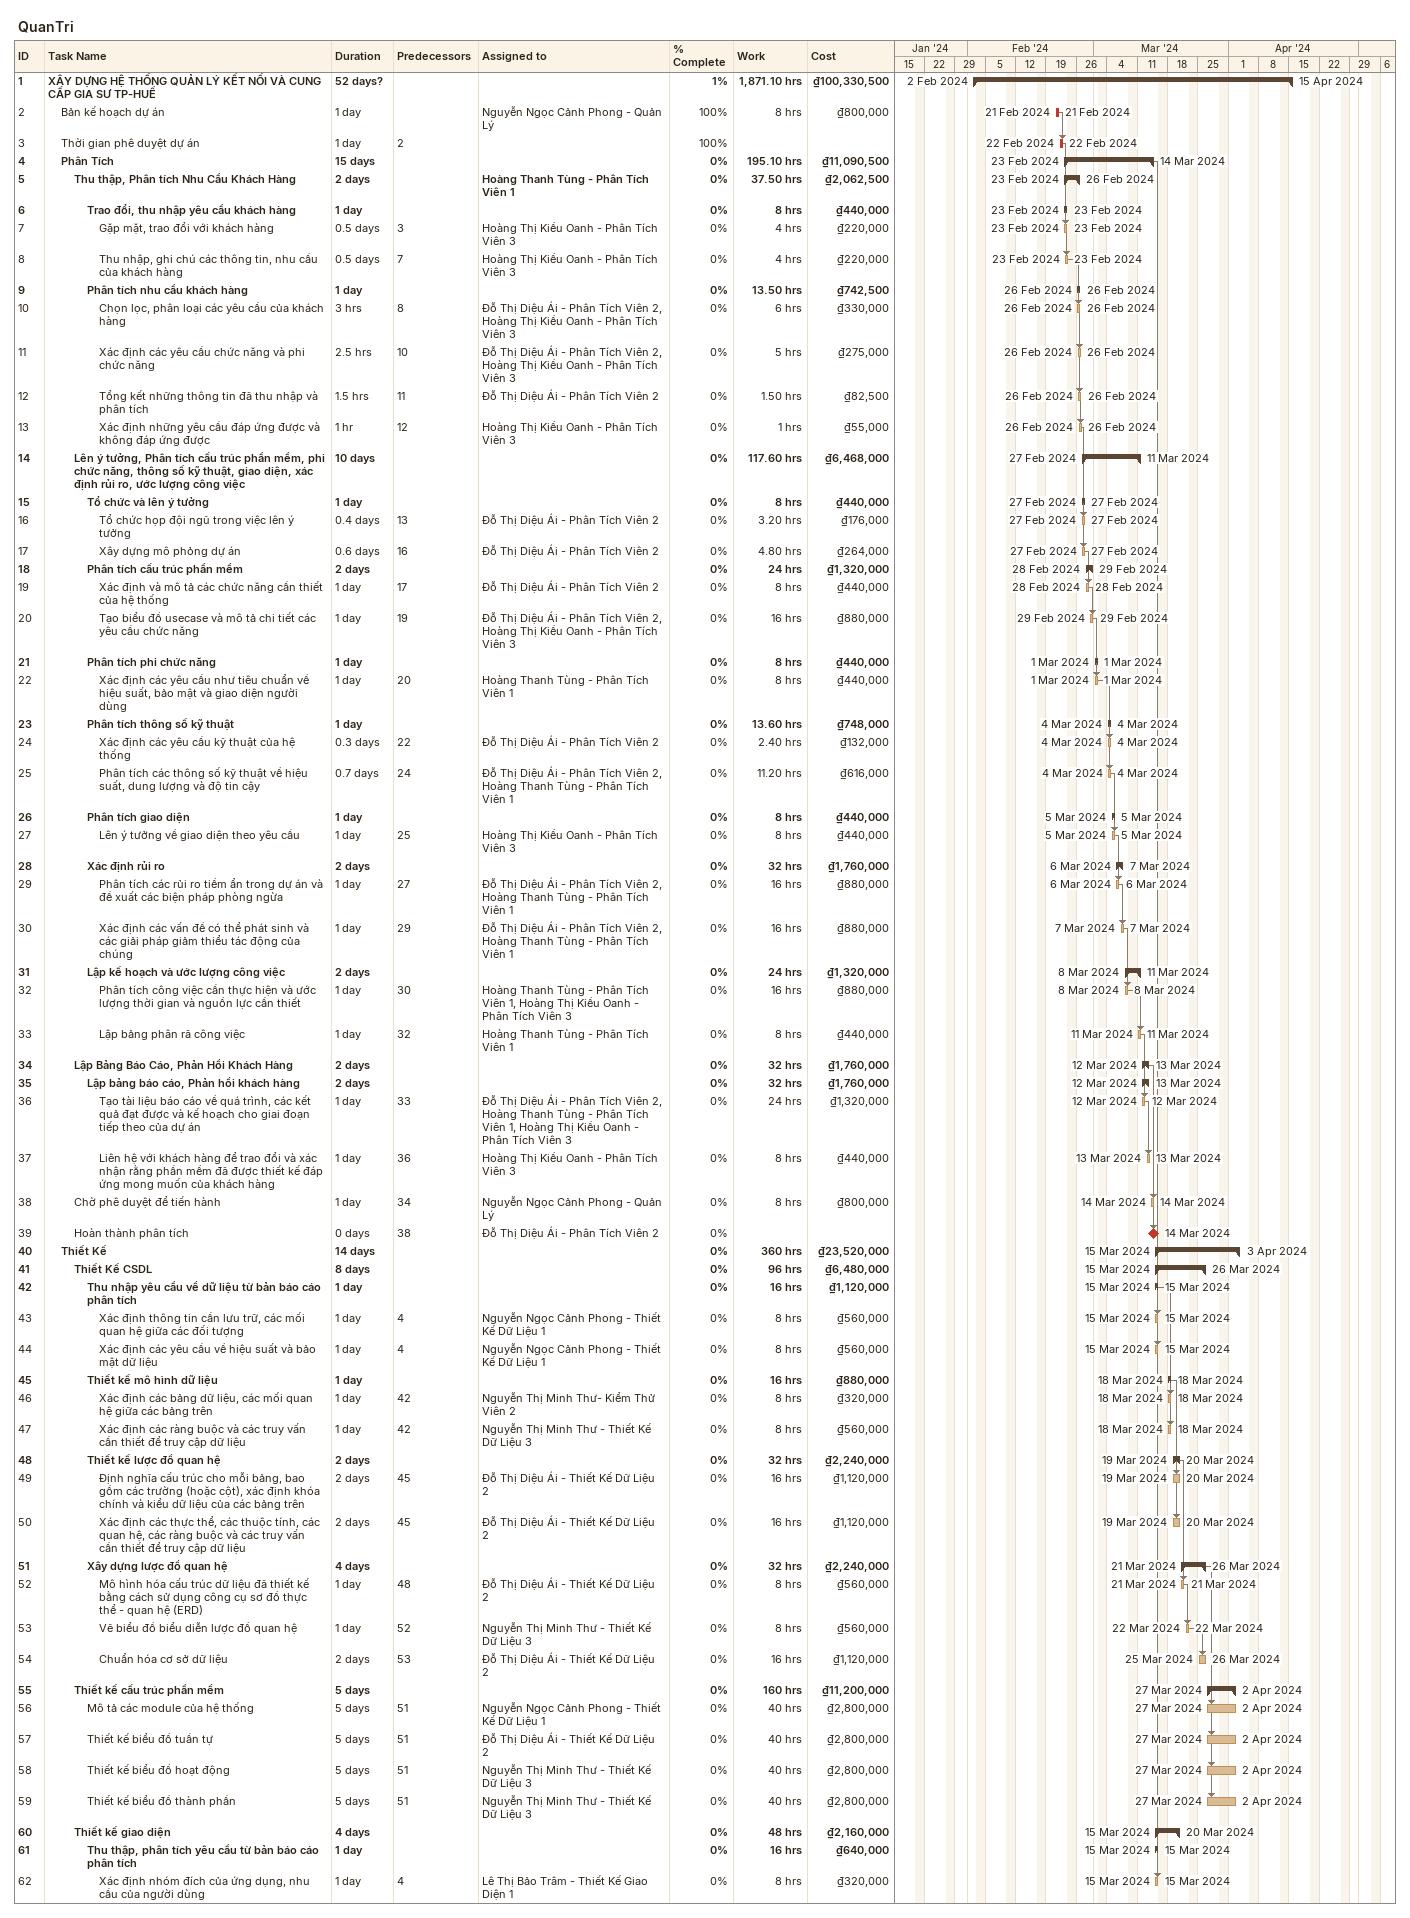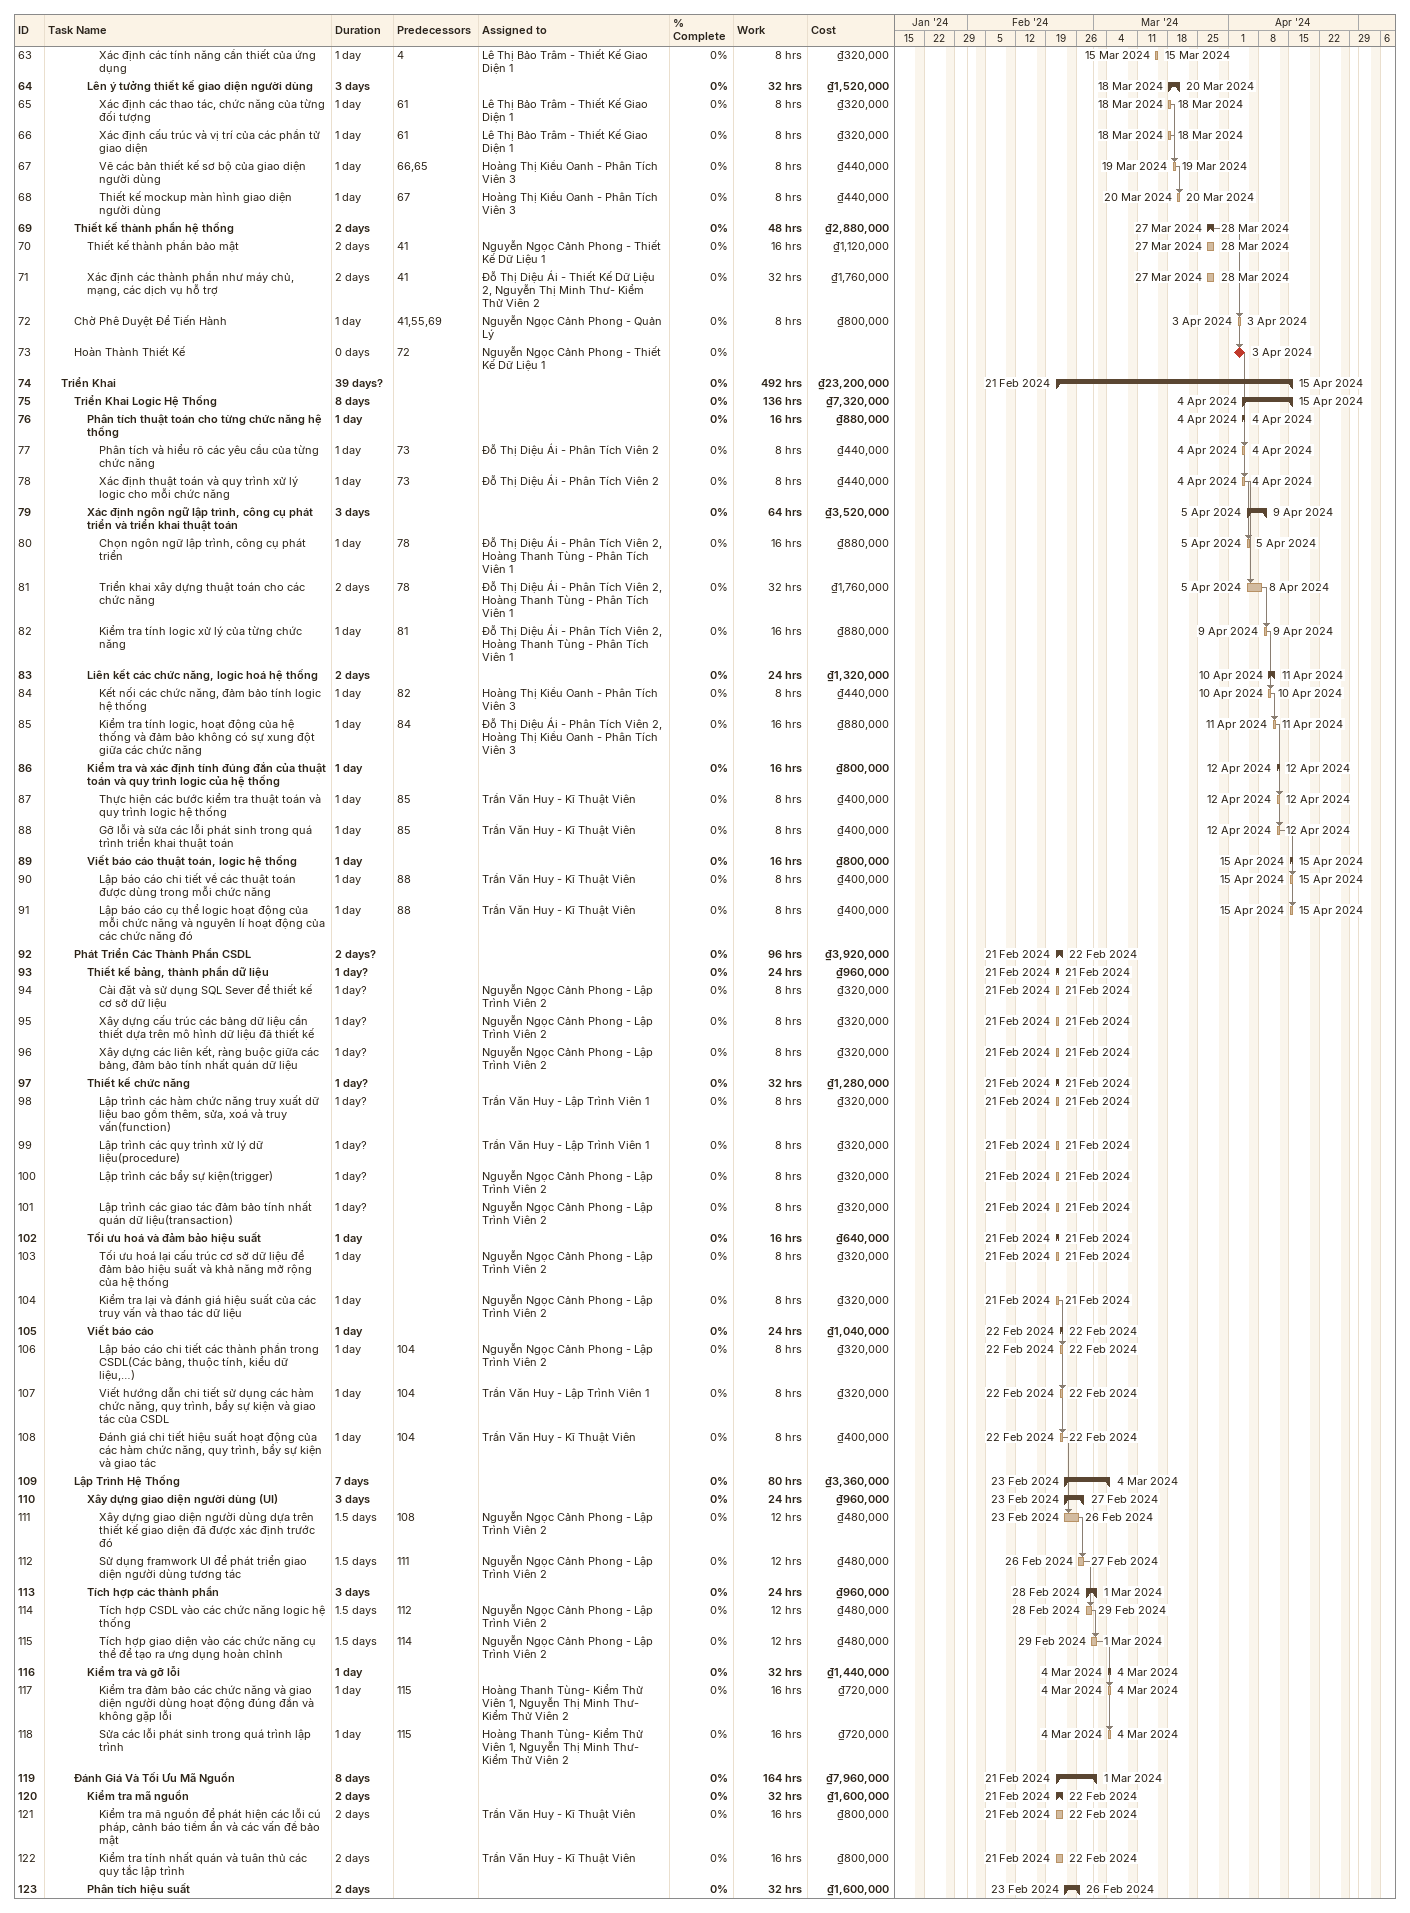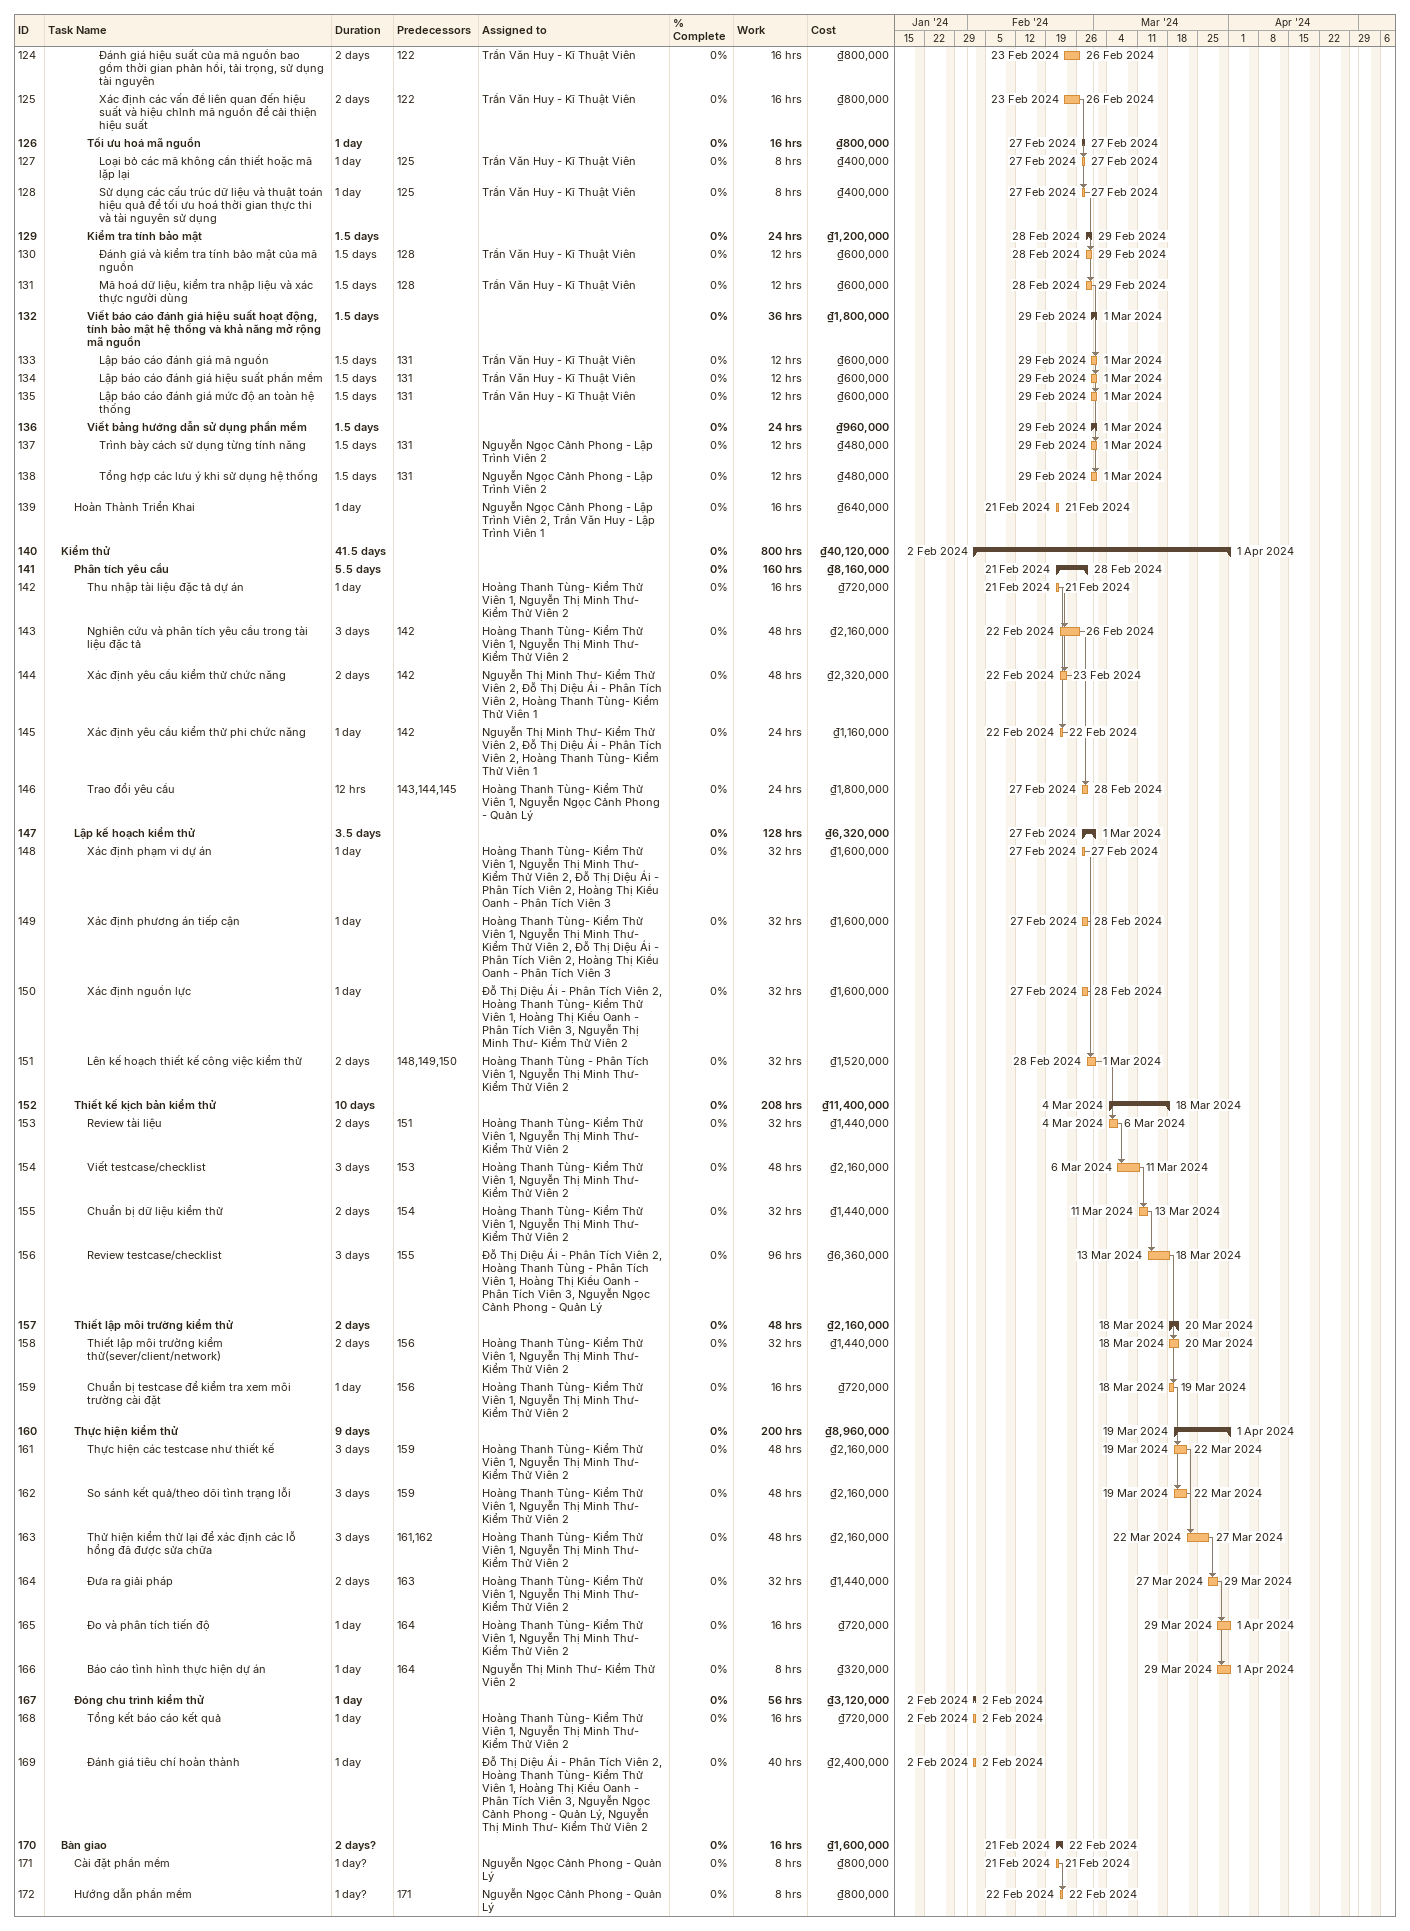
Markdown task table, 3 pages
QuanTri

| ID | Level | Task | Duration | Start | Finish | Predecessors | Resources | % complete | Work (h) | Cost (₫) |
|---|---|---|---|---|---|---|---|---|---|---|
| 1 | 1 | **XÂY DỰNG HỆ THỐNG QUẢN LÝ KẾT NỐI VÀ CUNG CẤP GIA SƯ TP-HUẾ** | 52d? | 2024-02-02 | 2024-04-15 |  |  | 1 | 1871.10 | 100330500 |
| 2 | 2 | Bản kế hoạch dự án | 1d | 2024-02-21 | 2024-02-21 |  | Nguyễn Ngọc Cảnh Phong - Quản Lý | 100 | 8 | 800000 |
| 3 | 2 | Thời gian phê duyệt dự án | 1d | 2024-02-22 | 2024-02-22 | 2 |  | 100 |  |  |
| 4 | 2 | **Phân Tích** | 15d | 2024-02-23 | 2024-03-14 |  |  | 0 | 195.10 | 11090500 |
| 5 | 3 | **Thu thập, Phân tích Nhu Cầu Khách Hàng** | 2d | 2024-02-23 | 2024-02-26 |  | Hoàng Thanh Tùng - Phân Tích Viên 1 | 0 | 37.50 | 2062500 |
| 6 | 4 | **Trao đổi, thu nhập yêu cầu khách hàng** | 1d | 2024-02-23 | 2024-02-23 |  |  | 0 | 8 | 440000 |
| 7 | 5 | Gặp mặt, trao đổi với khách hàng | 0.5d | 2024-02-23 | 2024-02-23 | 3 | Hoàng Thị Kiều Oanh - Phân Tích Viên 3 | 0 | 4 | 220000 |
| 8 | 5 | Thu nhập, ghi chú các thông tin, nhu cầu của khách hàng | 0.5d | 2024-02-23 | 2024-02-23 | 7 | Hoàng Thị Kiều Oanh - Phân Tích Viên 3 | 0 | 4 | 220000 |
| 9 | 4 | **Phân tích nhu cầu khách hàng** | 1d | 2024-02-26 | 2024-02-26 |  |  | 0 | 13.50 | 742500 |
| 10 | 5 | Chọn lọc, phân loại các yêu cầu của khách hàng | 3h | 2024-02-26 | 2024-02-26 | 8 | Đỗ Thị Diệu Ái - Phân Tích Viên 2, Hoàng Thị Kiều Oanh - Phân Tích Viên 3 | 0 | 6 | 330000 |
| 11 | 5 | Xác định các yêu cầu chức năng và phi chức năng | 2.5h | 2024-02-26 | 2024-02-26 | 10 | Đỗ Thị Diệu Ái - Phân Tích Viên 2, Hoàng Thị Kiều Oanh - Phân Tích Viên 3 | 0 | 5 | 275000 |
| 12 | 5 | Tổng kết những thông tin đã thu nhập và phân tích | 1.5h | 2024-02-26 | 2024-02-26 | 11 | Đỗ Thị Diệu Ái - Phân Tích Viên 2 | 0 | 1.50 | 82500 |
| 13 | 5 | Xác định những yêu cầu đáp ứng được và không đáp ứng được | 1h | 2024-02-26 | 2024-02-26 | 12 | Hoàng Thị Kiều Oanh - Phân Tích Viên 3 | 0 | 1 | 55000 |
| 14 | 3 | **Lên ý tưởng, Phân tích cấu trúc phần mềm, phi chức năng, thông số kỹ thuật, giao diện, xác định rủi ro, ước lượng công việc** | 10d | 2024-02-27 | 2024-03-11 |  |  | 0 | 117.60 | 6468000 |
| 15 | 4 | **Tổ chức và lên ý tưởng** | 1d | 2024-02-27 | 2024-02-27 |  |  | 0 | 8 | 440000 |
| 16 | 5 | Tổ chức họp đội ngũ trong việc lên ý tưởng | 0.4d | 2024-02-27 | 2024-02-27 | 13 | Đỗ Thị Diệu Ái - Phân Tích Viên 2 | 0 | 3.20 | 176000 |
| 17 | 5 | Xây dựng mô phỏng dự án | 0.6d | 2024-02-27 | 2024-02-27 | 16 | Đỗ Thị Diệu Ái - Phân Tích Viên 2 | 0 | 4.80 | 264000 |
| 18 | 4 | **Phân tích cấu trúc phần mềm** | 2d | 2024-02-28 | 2024-02-29 |  |  | 0 | 24 | 1320000 |
| 19 | 5 | Xác định và mô tả các chức năng cần thiết của hệ thống | 1d | 2024-02-28 | 2024-02-28 | 17 | Đỗ Thị Diệu Ái - Phân Tích Viên 2 | 0 | 8 | 440000 |
| 20 | 5 | Tạo biểu đồ usecase và mô tả chi tiết các yêu cầu chức năng | 1d | 2024-02-29 | 2024-02-29 | 19 | Đỗ Thị Diệu Ái - Phân Tích Viên 2, Hoàng Thị Kiều Oanh - Phân Tích Viên 3 | 0 | 16 | 880000 |
| 21 | 4 | **Phân tích phi chức năng** | 1d | 2024-03-01 | 2024-03-01 |  |  | 0 | 8 | 440000 |
| 22 | 5 | Xác định các yêu cầu như tiêu chuẩn về hiệu suất, bảo mật và giao diện người dùng | 1d | 2024-03-01 | 2024-03-01 | 20 | Hoàng Thanh Tùng - Phân Tích Viên 1 | 0 | 8 | 440000 |
| 23 | 4 | **Phân tích thông số kỹ thuật** | 1d | 2024-03-04 | 2024-03-04 |  |  | 0 | 13.60 | 748000 |
| 24 | 5 | Xác định các yêu cầu kỹ thuật của hệ thống | 0.3d | 2024-03-04 | 2024-03-04 | 22 | Đỗ Thị Diệu Ái - Phân Tích Viên 2 | 0 | 2.40 | 132000 |
| 25 | 5 | Phân tích các thông số kỹ thuật về hiệu suất, dung lượng và độ tin cậy | 0.7d | 2024-03-04 | 2024-03-04 | 24 | Đỗ Thị Diệu Ái - Phân Tích Viên 2, Hoàng Thanh Tùng - Phân Tích Viên 1 | 0 | 11.20 | 616000 |
| 26 | 4 | **Phân tích giao diện** | 1d | 2024-03-05 | 2024-03-05 |  |  | 0 | 8 | 440000 |
| 27 | 5 | Lên ý tưởng về giao diện theo yêu cầu | 1d | 2024-03-05 | 2024-03-05 | 25 | Hoàng Thị Kiều Oanh - Phân Tích Viên 3 | 0 | 8 | 440000 |
| 28 | 4 | **Xác định rủi ro** | 2d | 2024-03-06 | 2024-03-07 |  |  | 0 | 32 | 1760000 |
| 29 | 5 | Phân tích các rủi ro tiềm ẩn trong dự án và đề xuất các biện pháp phòng ngừa | 1d | 2024-03-06 | 2024-03-06 | 27 | Đỗ Thị Diệu Ái - Phân Tích Viên 2, Hoàng Thanh Tùng - Phân Tích Viên 1 | 0 | 16 | 880000 |
| 30 | 5 | Xác định các vấn đề có thể phát sinh và các giải pháp giảm thiểu tác động của chúng | 1d | 2024-03-07 | 2024-03-07 | 29 | Đỗ Thị Diệu Ái - Phân Tích Viên 2, Hoàng Thanh Tùng - Phân Tích Viên 1 | 0 | 16 | 880000 |
| 31 | 4 | **Lập kế hoạch và ước lượng công việc** | 2d | 2024-03-08 | 2024-03-11 |  |  | 0 | 24 | 1320000 |
| 32 | 5 | Phân tích công việc cần thực hiện và ước lượng thời gian và nguồn lực cần thiết | 1d | 2024-03-08 | 2024-03-08 | 30 | Hoàng Thanh Tùng - Phân Tích Viên 1, Hoàng Thị Kiều Oanh - Phân Tích Viên 3 | 0 | 16 | 880000 |
| 33 | 5 | Lập bảng phân rã công việc | 1d | 2024-03-11 | 2024-03-11 | 32 | Hoàng Thanh Tùng - Phân Tích Viên 1 | 0 | 8 | 440000 |
| 34 | 3 | **Lập Bảng Báo Cáo, Phản Hồi Khách Hàng** | 2d | 2024-03-12 | 2024-03-13 |  |  | 0 | 32 | 1760000 |
| 35 | 4 | **Lập bảng báo cáo, Phản hồi khách hàng** | 2d | 2024-03-12 | 2024-03-13 |  |  | 0 | 32 | 1760000 |
| 36 | 5 | Tạo tài liệu báo cáo về quá trình, các kết quả đạt được và kế hoạch cho giai đoạn tiếp theo của dự án | 1d | 2024-03-12 | 2024-03-12 | 33 | Đỗ Thị Diệu Ái - Phân Tích Viên 2, Hoàng Thanh Tùng - Phân Tích Viên 1, Hoàng Thị Kiều Oanh - Phân Tích Viên 3 | 0 | 24 | 1320000 |
| 37 | 5 | Liên hệ với khách hàng để trao đổi và xác nhận rằng phần mềm đã được thiết kế đáp ứng mong muốn của khách hàng | 1d | 2024-03-13 | 2024-03-13 | 36 | Hoàng Thị Kiều Oanh - Phân Tích Viên 3 | 0 | 8 | 440000 |
| 38 | 3 | Chờ phê duyệt để tiến hành | 1d | 2024-03-14 | 2024-03-14 | 34 | Nguyễn Ngọc Cảnh Phong - Quản Lý | 0 | 8 | 800000 |
| 39 | 3 | Hoàn thành phân tích | 0d | 2024-03-14 | 2024-03-14 | 38 | Đỗ Thị Diệu Ái - Phân Tích Viên 2 | 0 |  |  |
| 40 | 2 | **Thiết Kế** | 14d | 2024-03-15 | 2024-04-03 |  |  | 0 | 360 | 23520000 |
| 41 | 3 | **Thiết Kế CSDL** | 8d | 2024-03-15 | 2024-03-26 |  |  | 0 | 96 | 6480000 |
| 42 | 4 | **Thu nhập yêu cầu về dữ liệu từ bản báo cáo phân tích** | 1d | 2024-03-15 | 2024-03-15 |  |  | 0 | 16 | 1120000 |
| 43 | 5 | Xác định thông tin cần lưu trữ, các mối quan hệ giữa các đối tượng | 1d | 2024-03-15 | 2024-03-15 | 4 | Nguyễn Ngọc Cảnh Phong - Thiết Kế Dữ Liệu 1 | 0 | 8 | 560000 |
| 44 | 5 | Xác định các yêu cầu về hiệu suất và bảo mật dữ liệu | 1d | 2024-03-15 | 2024-03-15 | 4 | Nguyễn Ngọc Cảnh Phong - Thiết Kế Dữ Liệu 1 | 0 | 8 | 560000 |
| 45 | 4 | **Thiết kế mô hình dữ liệu** | 1d | 2024-03-18 | 2024-03-18 |  |  | 0 | 16 | 880000 |
| 46 | 5 | Xác định các bảng dữ liệu, các mối quan hệ giữa các bảng trên | 1d | 2024-03-18 | 2024-03-18 | 42 | Nguyễn Thị Minh Thư- Kiểm Thử Viên 2 | 0 | 8 | 320000 |
| 47 | 5 | Xác định các ràng buộc và các truy vấn cần thiết để truy cập dữ liệu | 1d | 2024-03-18 | 2024-03-18 | 42 | Nguyễn Thị Minh Thư - Thiết Kế Dữ Liệu 3 | 0 | 8 | 560000 |
| 48 | 4 | **Thiết kế lược đồ quan hệ** | 2d | 2024-03-19 | 2024-03-20 |  |  | 0 | 32 | 2240000 |
| 49 | 5 | Định nghĩa cấu trúc cho mỗi bảng, bao gồm các trường (hoặc cột), xác định khóa chính và kiểu dữ liệu của các bảng trên | 2d | 2024-03-19 | 2024-03-20 | 45 | Đỗ Thị Diệu Ái - Thiết Kế Dữ Liệu 2 | 0 | 16 | 1120000 |
| 50 | 5 | Xác định các thực thể, các thuộc tính, các quan hệ, các ràng buộc và các truy vấn cần thiết để truy cập dữ liệu | 2d | 2024-03-19 | 2024-03-20 | 45 | Đỗ Thị Diệu Ái - Thiết Kế Dữ Liệu 2 | 0 | 16 | 1120000 |
| 51 | 4 | **Xây dựng lược đồ quan hệ** | 4d | 2024-03-21 | 2024-03-26 |  |  | 0 | 32 | 2240000 |
| 52 | 5 | Mô hình hóa cấu trúc dữ liệu đã thiết kế bằng cách sử dụng công cụ sơ đồ thực thể - quan hệ (ERD) | 1d | 2024-03-21 | 2024-03-21 | 48 | Đỗ Thị Diệu Ái - Thiết Kế Dữ Liệu 2 | 0 | 8 | 560000 |
| 53 | 5 | Vẽ biểu đồ biểu diễn lược đồ quan hệ | 1d | 2024-03-22 | 2024-03-22 | 52 | Nguyễn Thị Minh Thư - Thiết Kế Dữ Liệu 3 | 0 | 8 | 560000 |
| 54 | 5 | Chuẩn hóa cơ sở dữ liệu | 2d | 2024-03-25 | 2024-03-26 | 53 | Đỗ Thị Diệu Ái - Thiết Kế Dữ Liệu 2 | 0 | 16 | 1120000 |
| 55 | 3 | **Thiết kế cấu trúc phần mềm** | 5d | 2024-03-27 | 2024-04-02 |  |  | 0 | 160 | 11200000 |
| 56 | 4 | Mô tả các module của hệ thống | 5d | 2024-03-27 | 2024-04-02 | 51 | Nguyễn Ngọc Cảnh Phong - Thiết Kế Dữ Liệu 1 | 0 | 40 | 2800000 |
| 57 | 4 | Thiết kế biểu đồ tuần tự | 5d | 2024-03-27 | 2024-04-02 | 51 | Đỗ Thị Diệu Ái - Thiết Kế Dữ Liệu 2 | 0 | 40 | 2800000 |
| 58 | 4 | Thiết kế biểu đồ hoạt động | 5d | 2024-03-27 | 2024-04-02 | 51 | Nguyễn Thị Minh Thư - Thiết Kế Dữ Liệu 3 | 0 | 40 | 2800000 |
| 59 | 4 | Thiết kế biểu đồ thành phần | 5d | 2024-03-27 | 2024-04-02 | 51 | Nguyễn Thị Minh Thư - Thiết Kế Dữ Liệu 3 | 0 | 40 | 2800000 |
| 60 | 3 | **Thiết kế giao diện** | 4d | 2024-03-15 | 2024-03-20 |  |  | 0 | 48 | 2160000 |
| 61 | 4 | **Thu thập, phân tích yêu cầu từ bản báo cáo phân tích** | 1d | 2024-03-15 | 2024-03-15 |  |  | 0 | 16 | 640000 |
| 62 | 5 | Xác định nhóm đích của ứng dụng, nhu cầu của người dùng | 1d | 2024-03-15 | 2024-03-15 | 4 | Lê Thị Bảo Trâm - Thiết Kế Giao Diện 1 | 0 | 8 | 320000 |
| 63 | 5 | Xác định các tính năng cần thiết của ứng dụng | 1d | 2024-03-15 | 2024-03-15 | 4 | Lê Thị Bảo Trâm - Thiết Kế Giao Diện 1 | 0 | 8 | 320000 |
| 64 | 4 | **Lên ý tưởng thiết kế giao diện người dùng** | 3d | 2024-03-18 | 2024-03-20 |  |  | 0 | 32 | 1520000 |
| 65 | 5 | Xác định các thao tác, chức năng của từng đối tượng | 1d | 2024-03-18 | 2024-03-18 | 61 | Lê Thị Bảo Trâm - Thiết Kế Giao Diện 1 | 0 | 8 | 320000 |
| 66 | 5 | Xác định cấu trúc và vị trí của các phần tử giao diện | 1d | 2024-03-18 | 2024-03-18 | 61 | Lê Thị Bảo Trâm - Thiết Kế Giao Diện 1 | 0 | 8 | 320000 |
| 67 | 5 | Vẽ các bản thiết kế sơ bộ của giao diện người dùng | 1d | 2024-03-19 | 2024-03-19 | 66, 65 | Hoàng Thị Kiều Oanh - Phân Tích Viên 3 | 0 | 8 | 440000 |
| 68 | 5 | Thiết kế mockup màn hình giao diện người dùng | 1d | 2024-03-20 | 2024-03-20 | 67 | Hoàng Thị Kiều Oanh - Phân Tích Viên 3 | 0 | 8 | 440000 |
| 69 | 3 | **Thiết kế thành phần hệ thống** | 2d | 2024-03-27 | 2024-03-28 |  |  | 0 | 48 | 2880000 |
| 70 | 4 | Thiết kế thành phần bảo mật | 2d | 2024-03-27 | 2024-03-28 | 41 | Nguyễn Ngọc Cảnh Phong - Thiết Kế Dữ Liệu 1 | 0 | 16 | 1120000 |
| 71 | 4 | Xác định các thành phần như máy chủ, mạng, các dịch vụ hỗ trợ | 2d | 2024-03-27 | 2024-03-28 | 41 | Đỗ Thị Diệu Ái - Thiết Kế Dữ Liệu 2, Nguyễn Thị Minh Thư- Kiểm Thử Viên 2 | 0 | 32 | 1760000 |
| 72 | 3 | Chờ Phê Duyệt Để Tiến Hành | 1d | 2024-04-03 | 2024-04-03 | 41, 55, 69 | Nguyễn Ngọc Cảnh Phong - Quản Lý | 0 | 8 | 800000 |
| 73 | 3 | Hoàn Thành Thiết Kế | 0d | 2024-04-03 | 2024-04-03 | 72 | Nguyễn Ngọc Cảnh Phong - Thiết Kế Dữ Liệu 1 | 0 |  |  |
| 74 | 2 | **Triển Khai** | 39d? | 2024-02-21 | 2024-04-15 |  |  | 0 | 492 | 23200000 |
| 75 | 3 | **Triển Khai Logic Hệ Thống** | 8d | 2024-04-04 | 2024-04-15 |  |  | 0 | 136 | 7320000 |
| 76 | 4 | **Phân tích thuật toán cho từng chức năng hệ thống** | 1d | 2024-04-04 | 2024-04-04 |  |  | 0 | 16 | 880000 |
| 77 | 5 | Phân tích và hiểu rõ các yêu cầu của từng chức năng | 1d | 2024-04-04 | 2024-04-04 | 73 | Đỗ Thị Diệu Ái - Phân Tích Viên 2 | 0 | 8 | 440000 |
| 78 | 5 | Xác định thuật toán và quy trình xử lý logic cho mỗi chức năng | 1d | 2024-04-04 | 2024-04-04 | 73 | Đỗ Thị Diệu Ái - Phân Tích Viên 2 | 0 | 8 | 440000 |
| 79 | 4 | **Xác định ngôn ngữ lập trình, công cụ phát triển và triển khai thuật toán** | 3d | 2024-04-05 | 2024-04-09 |  |  | 0 | 64 | 3520000 |
| 80 | 5 | Chọn ngôn ngữ lập trình, công cụ phát triển | 1d | 2024-04-05 | 2024-04-05 | 78 | Đỗ Thị Diệu Ái - Phân Tích Viên 2, Hoàng Thanh Tùng - Phân Tích Viên 1 | 0 | 16 | 880000 |
| 81 | 5 | Triển khai xây dựng thuật toán cho các chức năng | 2d | 2024-04-05 | 2024-04-08 | 78 | Đỗ Thị Diệu Ái - Phân Tích Viên 2, Hoàng Thanh Tùng - Phân Tích Viên 1 | 0 | 32 | 1760000 |
| 82 | 5 | Kiểm tra tính logic xử lý của từng chức năng | 1d | 2024-04-09 | 2024-04-09 | 81 | Đỗ Thị Diệu Ái - Phân Tích Viên 2, Hoàng Thanh Tùng - Phân Tích Viên 1 | 0 | 16 | 880000 |
| 83 | 4 | **Liên kết các chức năng, logic hoá hệ thống** | 2d | 2024-04-10 | 2024-04-11 |  |  | 0 | 24 | 1320000 |
| 84 | 5 | Kết nối các chức năng, đảm bảo tính logic hệ thống | 1d | 2024-04-10 | 2024-04-10 | 82 | Hoàng Thị Kiều Oanh - Phân Tích Viên 3 | 0 | 8 | 440000 |
| 85 | 5 | Kiểm tra tính logic, hoạt động của hệ thống và đảm bảo không có sự xung đột giữa các chức năng | 1d | 2024-04-11 | 2024-04-11 | 84 | Đỗ Thị Diệu Ái - Phân Tích Viên 2, Hoàng Thị Kiều Oanh - Phân Tích Viên 3 | 0 | 16 | 880000 |
| 86 | 4 | **Kiểm tra và xác định tính đúng đắn của thuật toán và quy trình logic của hệ thống** | 1d | 2024-04-12 | 2024-04-12 |  |  | 0 | 16 | 800000 |
| 87 | 5 | Thực hiện các bước kiểm tra thuật toán và quy trình logic hệ thống | 1d | 2024-04-12 | 2024-04-12 | 85 | Trần Văn Huy - Kĩ Thuật Viên | 0 | 8 | 400000 |
| 88 | 5 | Gỡ lỗi và sửa các lỗi phát sinh trong quá trình triển khai thuật toán | 1d | 2024-04-12 | 2024-04-12 | 85 | Trần Văn Huy - Kĩ Thuật Viên | 0 | 8 | 400000 |
| 89 | 4 | **Viết báo cáo thuật toán, logic hệ thống** | 1d | 2024-04-15 | 2024-04-15 |  |  | 0 | 16 | 800000 |
| 90 | 5 | Lập báo cáo chi tiết về các thuật toán được dùng trong mỗi chức năng | 1d | 2024-04-15 | 2024-04-15 | 88 | Trần Văn Huy - Kĩ Thuật Viên | 0 | 8 | 400000 |
| 91 | 5 | Lập báo cáo cụ thể logic hoạt động của mỗi chức năng và nguyên lí hoạt động của các chức năng đó | 1d | 2024-04-15 | 2024-04-15 | 88 | Trần Văn Huy - Kĩ Thuật Viên | 0 | 8 | 400000 |
| 92 | 3 | **Phát Triển Các Thành Phần CSDL** | 2d? | 2024-02-21 | 2024-02-22 |  |  | 0 | 96 | 3920000 |
| 93 | 4 | **Thiết kế bảng, thành phần dữ liệu** | 1d? | 2024-02-21 | 2024-02-21 |  |  | 0 | 24 | 960000 |
| 94 | 5 | Cài đặt và sử dụng SQL Sever để thiết kế cơ sở dữ liệu | 1d? | 2024-02-21 | 2024-02-21 |  | Nguyễn Ngọc Cảnh Phong - Lập Trình Viên 2 | 0 | 8 | 320000 |
| 95 | 5 | Xây dựng cấu trúc các bảng dữ liệu cần thiết dựa trên mô hình dữ liệu đã thiết kế | 1d? | 2024-02-21 | 2024-02-21 |  | Nguyễn Ngọc Cảnh Phong - Lập Trình Viên 2 | 0 | 8 | 320000 |
| 96 | 5 | Xây dựng các liên kết, ràng buộc giữa các bảng, đảm bảo tính nhất quán dữ liệu | 1d? | 2024-02-21 | 2024-02-21 |  | Nguyễn Ngọc Cảnh Phong - Lập Trình Viên 2 | 0 | 8 | 320000 |
| 97 | 4 | **Thiết kế chức năng** | 1d? | 2024-02-21 | 2024-02-21 |  |  | 0 | 32 | 1280000 |
| 98 | 5 | Lập trình các hàm chức năng truy xuất dữ liệu bao gồm thêm, sửa, xoá và truy vấn(function) | 1d? | 2024-02-21 | 2024-02-21 |  | Trần Văn Huy - Lập Trình Viên 1 | 0 | 8 | 320000 |
| 99 | 5 | Lập trình các quy trình xử lý dữ liệu(procedure) | 1d? | 2024-02-21 | 2024-02-21 |  | Trần Văn Huy - Lập Trình Viên 1 | 0 | 8 | 320000 |
| 100 | 5 | Lập trình các bẩy sự kiện(trigger) | 1d? | 2024-02-21 | 2024-02-21 |  | Nguyễn Ngọc Cảnh Phong - Lập Trình Viên 2 | 0 | 8 | 320000 |
| 101 | 5 | Lập trình các giao tác đảm bảo tính nhất quán dữ liệu(transaction) | 1d? | 2024-02-21 | 2024-02-21 |  | Nguyễn Ngọc Cảnh Phong - Lập Trình Viên 2 | 0 | 8 | 320000 |
| 102 | 4 | **Tối ưu hoá và đảm bảo hiệu suất** | 1d | 2024-02-21 | 2024-02-21 |  |  | 0 | 16 | 640000 |
| 103 | 5 | Tối ưu hoá lại cấu trúc cơ sở dữ liệu để đảm bảo hiệu suất và khả năng mở rộng của hệ thống | 1d | 2024-02-21 | 2024-02-21 |  | Nguyễn Ngọc Cảnh Phong - Lập Trình Viên 2 | 0 | 8 | 320000 |
| 104 | 5 | Kiểm tra lại và đánh giá hiệu suất của các truy vấn và thao tác dữ liệu | 1d | 2024-02-21 | 2024-02-21 |  | Nguyễn Ngọc Cảnh Phong - Lập Trình Viên 2 | 0 | 8 | 320000 |
| 105 | 4 | **Viết báo cáo** | 1d | 2024-02-22 | 2024-02-22 |  |  | 0 | 24 | 1040000 |
| 106 | 5 | Lập báo cáo chi tiết các thành phần trong CSDL(Các bảng, thuộc tính, kiểu dữ liệu,…) | 1d | 2024-02-22 | 2024-02-22 | 104 | Nguyễn Ngọc Cảnh Phong - Lập Trình Viên 2 | 0 | 8 | 320000 |
| 107 | 5 | Viết hướng dẫn chi tiết sử dụng các hàm chức năng, quy trình, bẩy sự kiện và giao tác của CSDL | 1d | 2024-02-22 | 2024-02-22 | 104 | Trần Văn Huy - Lập Trình Viên 1 | 0 | 8 | 320000 |
| 108 | 5 | Đánh giá chi tiết hiệu suất hoạt động của các hàm chức năng, quy trình, bẩy sự kiện và giao tác | 1d | 2024-02-22 | 2024-02-22 | 104 | Trần Văn Huy - Kĩ Thuật Viên | 0 | 8 | 400000 |
| 109 | 3 | **Lập Trình Hệ Thống** | 7d | 2024-02-23 | 2024-03-04 |  |  | 0 | 80 | 3360000 |
| 110 | 4 | **Xây dựng giao diện người dùng (UI)** | 3d | 2024-02-23 | 2024-02-27 |  |  | 0 | 24 | 960000 |
| 111 | 5 | Xây dựng giao diện người dùng dựa trên thiết kế giao diện đã được xác định trước đó | 1.5d | 2024-02-23 | 2024-02-26 | 108 | Nguyễn Ngọc Cảnh Phong - Lập Trình Viên 2 | 0 | 12 | 480000 |
| 112 | 5 | Sử dụng framwork UI để phát triển giao diện người dùng tương tác | 1.5d | 2024-02-26 | 2024-02-27 | 111 | Nguyễn Ngọc Cảnh Phong - Lập Trình Viên 2 | 0 | 12 | 480000 |
| 113 | 4 | **Tích hợp các thành phần** | 3d | 2024-02-28 | 2024-03-01 |  |  | 0 | 24 | 960000 |
| 114 | 5 | Tích hợp CSDL vào các chức năng logic hệ thống | 1.5d | 2024-02-28 | 2024-02-29 | 112 | Nguyễn Ngọc Cảnh Phong - Lập Trình Viên 2 | 0 | 12 | 480000 |
| 115 | 5 | Tích hợp giao diện vào các chức năng cụ thể để tạo ra ưng dụng hoàn chỉnh | 1.5d | 2024-02-29 | 2024-03-01 | 114 | Nguyễn Ngọc Cảnh Phong - Lập Trình Viên 2 | 0 | 12 | 480000 |
| 116 | 4 | **Kiểm tra và gỡ lỗi** | 1d | 2024-03-04 | 2024-03-04 |  |  | 0 | 32 | 1440000 |
| 117 | 5 | Kiểm tra đảm bảo các chức năng và giao diện người dùng hoạt động đúng đắn và không gặp lỗi | 1d | 2024-03-04 | 2024-03-04 | 115 | Hoàng Thanh Tùng- Kiểm Thử Viên 1, Nguyễn Thị Minh Thư- Kiểm Thử Viên 2 | 0 | 16 | 720000 |
| 118 | 5 | Sửa các lỗi phát sinh trong quá trình lập trình | 1d | 2024-03-04 | 2024-03-04 | 115 | Hoàng Thanh Tùng- Kiểm Thử Viên 1, Nguyễn Thị Minh Thư- Kiểm Thử Viên 2 | 0 | 16 | 720000 |
| 119 | 3 | **Đánh Giá Và Tối Ưu Mã Nguồn** | 8d | 2024-02-21 | 2024-03-01 |  |  | 0 | 164 | 7960000 |
| 120 | 4 | **Kiểm tra mã nguồn** | 2d | 2024-02-21 | 2024-02-22 |  |  | 0 | 32 | 1600000 |
| 121 | 5 | Kiểm tra mã nguồn để phát hiện các lỗi cú pháp, cảnh báo tiềm ẩn và các vấn đề bảo mật | 2d | 2024-02-21 | 2024-02-22 |  | Trần Văn Huy - Kĩ Thuật Viên | 0 | 16 | 800000 |
| 122 | 5 | Kiểm tra tính nhất quán và tuân thủ các quy tắc lập trình | 2d | 2024-02-21 | 2024-02-22 |  | Trần Văn Huy - Kĩ Thuật Viên | 0 | 16 | 800000 |
| 123 | 4 | **Phân tích hiệu suất** | 2d | 2024-02-23 | 2024-02-26 |  |  | 0 | 32 | 1600000 |
| 124 | 5 | Đánh giá hiệu suất của mã nguồn bao gồm thời gian phản hồi, tải trọng, sử dụng tài nguyên | 2d | 2024-02-23 | 2024-02-26 | 122 | Trần Văn Huy - Kĩ Thuật Viên | 0 | 16 | 800000 |
| 125 | 5 | Xác định các vấn đề liên quan đến hiệu suất và hiệu chỉnh mã nguồn để cải thiện hiệu suất | 2d | 2024-02-23 | 2024-02-26 | 122 | Trần Văn Huy - Kĩ Thuật Viên | 0 | 16 | 800000 |
| 126 | 4 | **Tối ưu hoá mã nguồn** | 1d | 2024-02-27 | 2024-02-27 |  |  | 0 | 16 | 800000 |
| 127 | 5 | Loại bỏ các mã không cần thiết hoặc mã lặp lại | 1d | 2024-02-27 | 2024-02-27 | 125 | Trần Văn Huy - Kĩ Thuật Viên | 0 | 8 | 400000 |
| 128 | 5 | Sử dụng các cấu trúc dữ liệu và thuật toán hiệu quả để tối ưu hoá thời gian thực thi và tài nguyên sử dụng | 1d | 2024-02-27 | 2024-02-27 | 125 | Trần Văn Huy - Kĩ Thuật Viên | 0 | 8 | 400000 |
| 129 | 4 | **Kiểm tra tính bảo mật** | 1.5d | 2024-02-28 | 2024-02-29 |  |  | 0 | 24 | 1200000 |
| 130 | 5 | Đánh giá và kiểm tra tính bảo mật của mã nguồn | 1.5d | 2024-02-28 | 2024-02-29 | 128 | Trần Văn Huy - Kĩ Thuật Viên | 0 | 12 | 600000 |
| 131 | 5 | Mã hoá dữ liệu, kiểm tra nhập liệu và xác thực người dùng | 1.5d | 2024-02-28 | 2024-02-29 | 128 | Trần Văn Huy - Kĩ Thuật Viên | 0 | 12 | 600000 |
| 132 | 4 | **Viết báo cáo đánh giá hiệu suất hoạt động, tính bảo mật hệ thống và khả năng mở rộng mã nguồn** | 1.5d | 2024-02-29 | 2024-03-01 |  |  | 0 | 36 | 1800000 |
| 133 | 5 | Lập báo cáo đánh giá mã nguồn | 1.5d | 2024-02-29 | 2024-03-01 | 131 | Trần Văn Huy - Kĩ Thuật Viên | 0 | 12 | 600000 |
| 134 | 5 | Lập báo cáo đánh giá hiệu suất phần mềm | 1.5d | 2024-02-29 | 2024-03-01 | 131 | Trần Văn Huy - Kĩ Thuật Viên | 0 | 12 | 600000 |
| 135 | 5 | Lập báo cáo đánh giá mức độ an toàn hệ thống | 1.5d | 2024-02-29 | 2024-03-01 | 131 | Trần Văn Huy - Kĩ Thuật Viên | 0 | 12 | 600000 |
| 136 | 4 | **Viết bảng hướng dẫn sử dụng phần mềm** | 1.5d | 2024-02-29 | 2024-03-01 |  |  | 0 | 24 | 960000 |
| 137 | 5 | Trình bày cách sử dụng từng tính năng | 1.5d | 2024-02-29 | 2024-03-01 | 131 | Nguyễn Ngọc Cảnh Phong - Lập Trình Viên 2 | 0 | 12 | 480000 |
| 138 | 5 | Tổng hợp các lưu ý khi sử dụng hệ thống | 1.5d | 2024-02-29 | 2024-03-01 | 131 | Nguyễn Ngọc Cảnh Phong - Lập Trình Viên 2 | 0 | 12 | 480000 |
| 139 | 3 | Hoàn Thành Triển Khai | 1d | 2024-02-21 | 2024-02-21 |  | Nguyễn Ngọc Cảnh Phong - Lập Trình Viên 2, Trần Văn Huy - Lập Trình Viên 1 | 0 | 16 | 640000 |
| 140 | 2 | **Kiểm thử** | 41.5d | 2024-02-02 | 2024-04-01 |  |  | 0 | 800 | 40120000 |
| 141 | 3 | **Phân tích yêu cầu** | 5.5d | 2024-02-21 | 2024-02-28 |  |  | 0 | 160 | 8160000 |
| 142 | 4 | Thu nhập tài liệu đặc tả dự án | 1d | 2024-02-21 | 2024-02-21 |  | Hoàng Thanh Tùng- Kiểm Thử Viên 1, Nguyễn Thị Minh Thư- Kiểm Thử Viên 2 | 0 | 16 | 720000 |
| 143 | 4 | Nghiên cứu và phân tích yêu cầu trong tài liệu đặc tả | 3d | 2024-02-22 | 2024-02-26 | 142 | Hoàng Thanh Tùng- Kiểm Thử Viên 1, Nguyễn Thị Minh Thư- Kiểm Thử Viên 2 | 0 | 48 | 2160000 |
| 144 | 4 | Xác định yêu cầu kiểm thử chức năng | 2d | 2024-02-22 | 2024-02-23 | 142 | Nguyễn Thị Minh Thư- Kiểm Thử Viên 2, Đỗ Thị Diệu Ái - Phân Tích Viên 2, Hoàng Thanh Tùng- Kiểm Thử Viên 1 | 0 | 48 | 2320000 |
| 145 | 4 | Xác định yêu cầu kiểm thử phi chức năng | 1d | 2024-02-22 | 2024-02-22 | 142 | Nguyễn Thị Minh Thư- Kiểm Thử Viên 2, Đỗ Thị Diệu Ái - Phân Tích Viên 2, Hoàng Thanh Tùng- Kiểm Thử Viên 1 | 0 | 24 | 1160000 |
| 146 | 4 | Trao đổi yêu cầu | 12h | 2024-02-27 | 2024-02-28 | 143, 144, 145 | Hoàng Thanh Tùng- Kiểm Thử Viên 1, Nguyễn Ngọc Cảnh Phong - Quản Lý | 0 | 24 | 1800000 |
| 147 | 3 | **Lập kế hoạch kiểm thử** | 3.5d | 2024-02-27 | 2024-03-01 |  |  | 0 | 128 | 6320000 |
| 148 | 4 | Xác định phạm vi dự án | 1d | 2024-02-27 | 2024-02-27 |  | Hoàng Thanh Tùng- Kiểm Thử Viên 1, Nguyễn Thị Minh Thư- Kiểm Thử Viên 2, Đỗ Thị Diệu Ái - Phân Tích Viên 2, Hoàng Thị Kiều Oanh - Phân Tích Viên 3 | 0 | 32 | 1600000 |
| 149 | 4 | Xác định phương án tiếp cận | 1d | 2024-02-27 | 2024-02-28 |  | Hoàng Thanh Tùng- Kiểm Thử Viên 1, Nguyễn Thị Minh Thư- Kiểm Thử Viên 2, Đỗ Thị Diệu Ái - Phân Tích Viên 2, Hoàng Thị Kiều Oanh - Phân Tích Viên 3 | 0 | 32 | 1600000 |
| 150 | 4 | Xác định nguồn lực | 1d | 2024-02-27 | 2024-02-28 |  | Đỗ Thị Diệu Ái - Phân Tích Viên 2, Hoàng Thanh Tùng- Kiểm Thử Viên 1, Hoàng Thị Kiều Oanh - Phân Tích Viên 3, Nguyễn Thị Minh Thư- Kiểm Thử Viên 2 | 0 | 32 | 1600000 |
| 151 | 4 | Lên kế hoạch thiết kế công việc kiểm thử | 2d | 2024-02-28 | 2024-03-01 | 148, 149, 150 | Hoàng Thanh Tùng - Phân Tích Viên 1, Nguyễn Thị Minh Thư- Kiểm Thử Viên 2 | 0 | 32 | 1520000 |
| 152 | 3 | **Thiết kế kịch bản kiểm thử** | 10d | 2024-03-04 | 2024-03-18 |  |  | 0 | 208 | 11400000 |
| 153 | 4 | Review tài liệu | 2d | 2024-03-04 | 2024-03-06 | 151 | Hoàng Thanh Tùng- Kiểm Thử Viên 1, Nguyễn Thị Minh Thư- Kiểm Thử Viên 2 | 0 | 32 | 1440000 |
| 154 | 4 | Viết testcase/checklist | 3d | 2024-03-06 | 2024-03-11 | 153 | Hoàng Thanh Tùng- Kiểm Thử Viên 1, Nguyễn Thị Minh Thư- Kiểm Thử Viên 2 | 0 | 48 | 2160000 |
| 155 | 4 | Chuẩn bị dữ liệu kiểm thử | 2d | 2024-03-11 | 2024-03-13 | 154 | Hoàng Thanh Tùng- Kiểm Thử Viên 1, Nguyễn Thị Minh Thư- Kiểm Thử Viên 2 | 0 | 32 | 1440000 |
| 156 | 4 | Review testcase/checklist | 3d | 2024-03-13 | 2024-03-18 | 155 | Đỗ Thị Diệu Ái - Phân Tích Viên 2, Hoàng Thanh Tùng - Phân Tích Viên 1, Hoàng Thị Kiều Oanh - Phân Tích Viên 3, Nguyễn Ngọc Cảnh Phong - Quản Lý | 0 | 96 | 6360000 |
| 157 | 3 | **Thiết lập môi trường kiểm thử** | 2d | 2024-03-18 | 2024-03-20 |  |  | 0 | 48 | 2160000 |
| 158 | 4 | Thiết lập môi trường kiểm thử(sever/client/network) | 2d | 2024-03-18 | 2024-03-20 | 156 | Hoàng Thanh Tùng- Kiểm Thử Viên 1, Nguyễn Thị Minh Thư- Kiểm Thử Viên 2 | 0 | 32 | 1440000 |
| 159 | 4 | Chuẩn bị testcase để kiểm tra xem môi trường cài đặt | 1d | 2024-03-18 | 2024-03-19 | 156 | Hoàng Thanh Tùng- Kiểm Thử Viên 1, Nguyễn Thị Minh Thư- Kiểm Thử Viên 2 | 0 | 16 | 720000 |
| 160 | 3 | **Thực hiện kiểm thử** | 9d | 2024-03-19 | 2024-04-01 |  |  | 0 | 200 | 8960000 |
| 161 | 4 | Thực hiện các testcase như thiết kế | 3d | 2024-03-19 | 2024-03-22 | 159 | Hoàng Thanh Tùng- Kiểm Thử Viên 1, Nguyễn Thị Minh Thư- Kiểm Thử Viên 2 | 0 | 48 | 2160000 |
| 162 | 4 | So sánh kết quả/theo dõi tình trạng lỗi | 3d | 2024-03-19 | 2024-03-22 | 159 | Hoàng Thanh Tùng- Kiểm Thử Viên 1, Nguyễn Thị Minh Thư- Kiểm Thử Viên 2 | 0 | 48 | 2160000 |
| 163 | 4 | Thử hiện kiểm thử lại để xác định các lỗ hổng đã được sửa chữa | 3d | 2024-03-22 | 2024-03-27 | 161, 162 | Hoàng Thanh Tùng- Kiểm Thử Viên 1, Nguyễn Thị Minh Thư- Kiểm Thử Viên 2 | 0 | 48 | 2160000 |
| 164 | 4 | Đưa ra giải pháp | 2d | 2024-03-27 | 2024-03-29 | 163 | Hoàng Thanh Tùng- Kiểm Thử Viên 1, Nguyễn Thị Minh Thư- Kiểm Thử Viên 2 | 0 | 32 | 1440000 |
| 165 | 4 | Đo và phân tích tiến độ | 1d | 2024-03-29 | 2024-04-01 | 164 | Hoàng Thanh Tùng- Kiểm Thử Viên 1, Nguyễn Thị Minh Thư- Kiểm Thử Viên 2 | 0 | 16 | 720000 |
| 166 | 4 | Báo cáo tình hình thực hiện dự án | 1d | 2024-03-29 | 2024-04-01 | 164 | Nguyễn Thị Minh Thư- Kiểm Thử Viên 2 | 0 | 8 | 320000 |
| 167 | 3 | **Đóng chu trình kiểm thử** | 1d | 2024-02-02 | 2024-02-02 |  |  | 0 | 56 | 3120000 |
| 168 | 4 | Tổng kết báo cáo kết quả | 1d | 2024-02-02 | 2024-02-02 |  | Hoàng Thanh Tùng- Kiểm Thử Viên 1, Nguyễn Thị Minh Thư- Kiểm Thử Viên 2 | 0 | 16 | 720000 |
| 169 | 4 | Đánh giá tiêu chí hoàn thành | 1d | 2024-02-02 | 2024-02-02 |  | Đỗ Thị Diệu Ái - Phân Tích Viên 2, Hoàng Thanh Tùng- Kiểm Thử Viên 1, Hoàng Thị Kiều Oanh - Phân Tích Viên 3, Nguyễn Ngọc Cảnh Phong - Quản Lý, Nguyễn Thị Minh Thư- Kiểm Thử Viên 2 | 0 | 40 | 2400000 |
| 170 | 2 | **Bàn giao** | 2d? | 2024-02-21 | 2024-02-22 |  |  | 0 | 16 | 1600000 |
| 171 | 3 | Cài đặt phần mềm | 1d? | 2024-02-21 | 2024-02-21 |  | Nguyễn Ngọc Cảnh Phong - Quản Lý | 0 | 8 | 800000 |
| 172 | 3 | Hướng dẫn phần mềm | 1d? | 2024-02-22 | 2024-02-22 | 171 | Nguyễn Ngọc Cảnh Phong - Quản Lý | 0 | 8 | 800000 |
